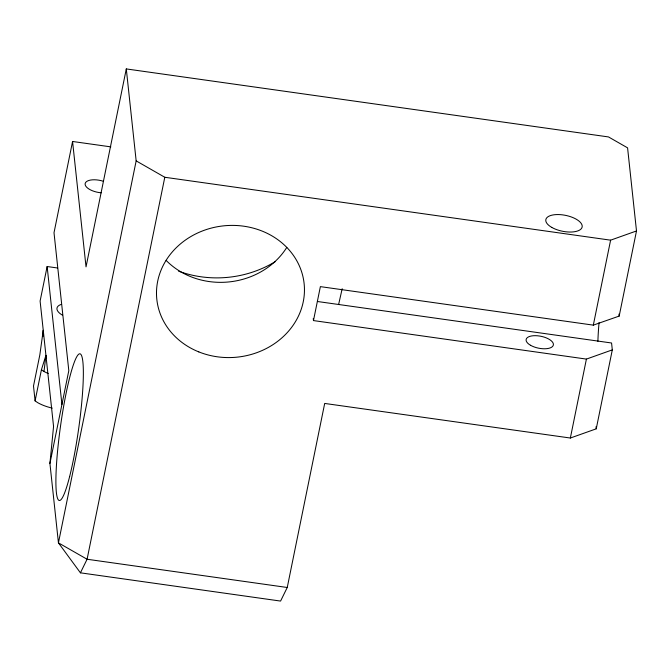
<?xml version="1.0" encoding="UTF-8"?>
<svg xmlns="http://www.w3.org/2000/svg" width="670" height="670" viewBox="0 0 670 670"><rect width="100%" height="100%" fill="white"/><g stroke="black" fill="none" stroke-linecap="round" stroke-linejoin="round"><path stroke-width="1" d="M42.947 336.424L43.248 330.302L39.832 354.891L33.5 386.021L35.091 400.869L37.662 402.645A27.78 12.135 11.5 0 0 52.252 408.105M317.396 301.492L611.568 342.998L612.305 349.882L596.241 428.825L570.354 438.029L324.69 403.441L287.246 587.49L280.579 601.074L80.425 572.825L58.441 542.859L49.923 463.447L53.558 426.43L40.108 301.048L47.135 266.526L57.469 267.983M48.181 373.517L43.994 371.523L45.937 355.376L46.557 358.366M110.826 146.872L72.569 141.479L54.01 232.725L68.809 370.644L49.923 463.447M35.091 400.869L41.423 369.74L45.937 355.376M612.305 349.882L586.409 359.095L313.468 320.578L320.377 286.626L593.319 325.134L619.181 316.081L636.5 230.957L627.581 147.852L608.494 136.931L126.295 68.926L86.028 266.861L72.569 141.479M126.295 68.926L136.161 160.875L58.441 542.859L87.083 559.249L287.246 587.49M136.161 160.875L164.795 177.265L87.083 559.249L80.425 572.825M570.354 438.029L586.409 359.095M593.319 325.134L610.605 240.17L636.5 230.957M338.618 304.481L342.186 288.728M164.795 177.265L610.605 240.17M41.423 369.74L43.994 371.523M618.971 314.113L619.181 316.081M596.024 426.748L596.241 428.825M313.25 318.585L313.468 320.578M47.135 266.526L61.925 404.446M286.802 247.381A74.077 66.003 -6.1 0 1 166.127 260.387M597.891 341.332A74.077 9.162 -82 0 1 599.03 322.664M62.318 315.067A16.666 7.278 11.5 0 1 61.179 304.423M101.212 192.801A13.886 6.064 11.5 0 1 85.149 183.605A13.886 6.064 11.5 0 1 103.373 181.277M275.429 261.526A101.848 90.752 -6.1 0 1 178.605 271.174M198.806 351.901A74.077 66.003 -6.1 0 0 304.214 284.507A74.077 66.003 -6.1 0 0 188.404 238.051A74.077 66.003 -6.1 0 0 198.806 351.901M69.655 476.445A74.077 9.162 -82 0 0 81.531 355.519A74.077 9.162 -82 0 0 57.695 449.779A74.077 9.162 -82 0 0 69.655 476.445M530.581 345.301A13.886 6.064 11.5 0 0 553.11 345.712A13.886 6.064 11.5 0 0 535.573 335.678A13.886 6.064 11.5 0 0 530.581 345.301M551.762 227.398A18.517 8.09 11.5 0 0 581.803 227.942A18.517 8.09 11.5 0 0 558.42 214.559A18.517 8.09 11.5 0 0 551.762 227.398"/></g></svg>
